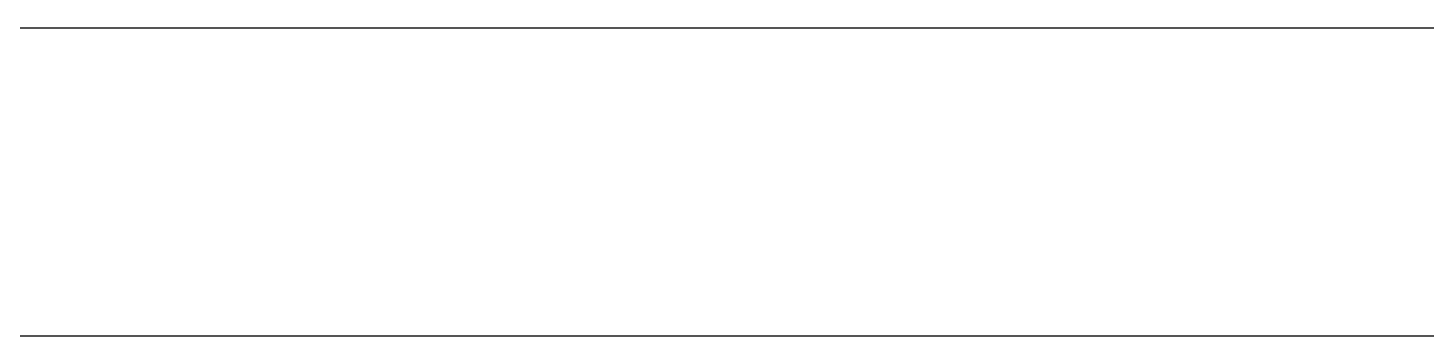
# Model space of a CAD drawing. Extents: x 1 to 47.7, y 0.2 to 33.4.
# Drawn here: x 16.41 to 19.652, y 9.35 to 10.064 of the extents above; entities that cross this region are included whole.
import ezdxf

# ---------------------------------------------------------------- set-up
doc = ezdxf.new("R2010")
doc.units = 0
doc.header["$MEASUREMENT"] = 0
doc.layers.add('3_1__HORIZONTAL_RACK__H', color=7, linetype='CONTINUOUS')
doc.layers.add('3_2__HORIZONTAL_PANEL__3', color=7, linetype='CONTINUOUS')

msp = doc.modelspace()

# ---------------------------------------------------------------- linework, layer by layer
at = {"layer": '3_1__HORIZONTAL_RACK__H'}
msp.add_lwpolyline([(16.3895, 10.0636), (16.4787, 10.0636), (16.5673, 10.0636), (16.6554, 10.0636), (16.7429, 10.0636), (16.8298, 10.0636), (16.9162, 10.0636), (17.0018, 10.0636), (17.0869, 10.0636), (17.1713, 10.0636), (17.2551, 10.0636), (17.3381, 10.0636), (17.4205, 10.0636), (17.5023, 10.0636), (17.5833, 10.0636), (17.6635, 10.0636), (17.7431, 10.0636), (17.8219, 10.0636), (17.9, 10.0636), (17.9773, 10.0636), (18.0538, 10.0636), (18.1295, 10.0636), (18.2044, 10.0636), (18.2785, 10.0636), (18.3517, 10.0636), (18.4242, 10.0636), (18.4957, 10.0636), (18.5664, 10.0636), (18.6362, 10.0636), (18.7052, 10.0636), (18.7732, 10.0636), (18.8403, 10.0636), (18.9065, 10.0636), (18.9717, 10.0636), (19.036, 10.0636), (19.0993, 10.0636), (19.1616, 10.0636), (19.223, 10.0636), (19.2833, 10.0636), (19.3426, 10.0636), (19.4009, 10.0636), (19.4582, 10.0636), (19.5144, 10.0636), (19.5695, 10.0636), (19.6236, 10.0636), (19.6766, 10.0636)], dxfattribs=at)
at = {"layer": '3_2__HORIZONTAL_PANEL__3'}
msp.add_lwpolyline([(19.6887, 9.35), (19.6131, 9.35), (19.5365, 9.35), (19.4589, 9.35), (19.3803, 9.35), (19.3007, 9.35), (19.2202, 9.35), (19.1386, 9.35), (19.0561, 9.35), (18.9727, 9.35), (18.8884, 9.35), (18.8031, 9.35), (18.717, 9.35), (18.63, 9.35), (18.5421, 9.35), (18.4534, 9.35), (18.3638, 9.35), (18.2734, 9.35), (18.1822, 9.35), (18.0902, 9.35), (17.9974, 9.35), (17.9039, 9.35), (17.8096, 9.35), (17.7146, 9.35), (17.6188, 9.35), (17.5223, 9.35), (17.4252, 9.35), (17.3273, 9.35), (17.2288, 9.35), (17.1296, 9.35), (17.0298, 9.35), (16.9293, 9.35), (16.8283, 9.35), (16.7266, 9.35), (16.6244, 9.35), (16.5216, 9.35), (16.4182, 9.35), (16.3143, 9.35)], dxfattribs=at)

doc.saveas('drawing.dxf')
